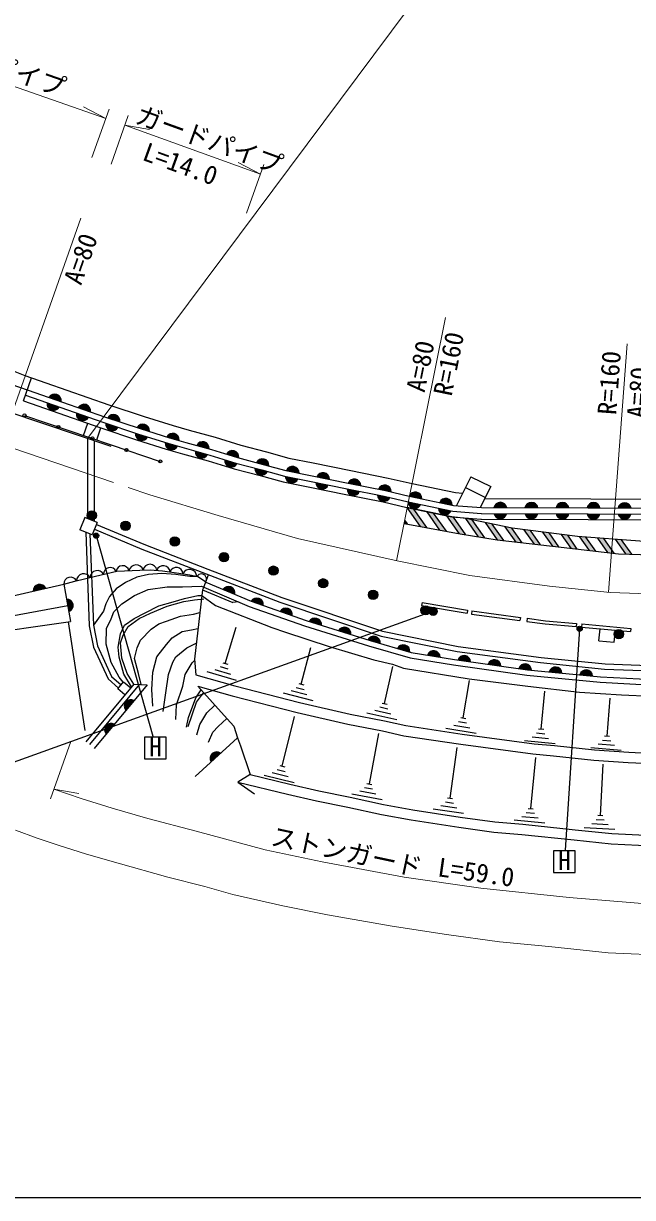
# Model space of a CAD drawing. Units: millimetres at full size, sheet at 1:1000; details may follow other scales. Extents: x 40000 to 680000, y 20000 to 380000.
# Drawn here: x 196584 to 256036, y 205000 to 319569 of the extents above; entities that cross this region are included whole.
import ezdxf
from ezdxf.enums import TextEntityAlignment as Align

# ---------------------------------------------------------------- set-up
doc = ezdxf.new("R2010")
doc.units = ezdxf.units.MM
doc.header["$LTSCALE"] = 1000
doc.linetypes.add('CHAIN', pattern=[18.5, 12, -1.5, 3.5, -1.5])
for name, color, linetype, lineweight in [('M-BGD', 7, 'Continuous', 25), ('M-BGD-EXST', 7, 'Continuous', 25), ('M-BMK', 2, 'CHAIN', 13), ('M-STR-HTXT', 7, 'Continuous', 13), ('M-STR-STRC', 7, 'Continuous', 25), ('M-TTL-BAND', 7, 'Continuous', 25)]:
    doc.layers.add(name, color=color, linetype=linetype, lineweight=lineweight)
doc.styles.add('ＭＳ ゴシック', font='')
doc.styles.get('ＭＳ ゴシック').set_extended_font_data('MS Gothic')

msp = doc.modelspace()

# ---------------------------------------------------------------- hatches: boundary and pattern name
at = {"layer": 'M-BGD'}
for points in [[(199075, 283079), (200257, 282666, 0.84072)], [(198891, 282550), (200072, 282138, -0.84072)], [(201939, 282080), (203121, 281669, 0.84072)], [(201754, 281551), (202935, 281137, -0.84072)], [(204804, 281086), (205993, 280693, 0.84072)], [(204629, 280554), (205817, 280161, -0.84072)], [(207513, 279593), (208708, 279220, -0.84072)], [(207684, 280134), (208877, 279754, 0.84072)], [(210575, 279218), (211778, 278869, 0.84072)], [(210419, 278663), (211625, 278330, -0.84072)], [(213493, 278390), (214700, 278056, 0.84072)], [(213344, 277851), (214550, 277516, -0.84072)], [(216404, 277537), (217601, 277172, 0.84072)], [(216238, 277002), (217432, 276626, -0.84072)], [(219183, 276180), (220396, 275869, -0.84072)], [(219325, 276722), (220534, 276399, 0.84072)], [(222254, 275932), (223481, 275687, 0.84072)], [(222144, 275383), (223371, 275138, -0.84072)], [(225227, 275335), (226454, 275084, 0.84072)], [(228277, 274710), (229504, 274467, 0.84072)], [(225115, 274786), (226341, 274535, -0.84072)], [(228168, 274161), (229395, 273918, -0.84072)], [(231252, 274121), (232476, 273859, 0.84072)], [(234241, 273446), (235467, 273191, 0.84072)], [(231143, 273571), (232374, 273346, -0.84072)], [(234127, 272898), (235353, 272643, -0.84072)], [(237211, 272828), (238436, 272573, 0.84072)], [(242505, 272321), (243757, 272317, 0.84072)], [(245538, 272312), (246790, 272308, 0.84072)], [(248571, 272302), (249823, 272298, 0.84072)], [(251604, 272293), (252856, 272289, 0.84072)], [(254637, 272283), (255889, 272279, 0.84072)], [(202802, 271569, 0.41421), (203257, 271114, 0.41421), (203712, 271569, 1)], [(237097, 272280), (238322, 272025, -0.84072)], [(242503, 271761), (243755, 271757, -0.84072)], [(245536, 271752), (246788, 271748, -0.84072)], [(248569, 271742), (249821, 271738, -0.84072)], [(251602, 271733), (252854, 271729, -0.84072)], [(254635, 271723), (255887, 271719, -0.84072)], [(206095, 270555, 0.41421), (206550, 270100, 0.41421), (207005, 270555, 1)], [(210898, 269020, 0.41421), (211353, 268565, 0.41421), (211808, 269020, 1)], [(215701, 267486, 0.41421), (216156, 267031, 0.41421), (216611, 267486, 1)], [(220529, 266175, 0.41421), (220984, 265720, 0.41421), (221439, 266175, 1)], [(197538, 264176), (198759, 264453, 0.84072)], [(225382, 264938, 0.41421), (225837, 264483, 0.41421), (226292, 264938, 1)], [(216049, 264342), (217202, 263855, 0.84072)], [(230260, 263824, 0.41421), (230715, 263369, 0.41421), (231170, 263824, 1)], [(200793, 263406), (201013, 262174, 0.84072)], [(218813, 263176), (219995, 262762, 0.84072)], [(221645, 262184), (222828, 261775, 0.84072)], [(235375, 262301, 0.41421), (235830, 261846, 0.41421), (236285, 262301, 1)], [(224480, 261203), (225675, 260830, 0.84072)], [(227344, 260310), (228538, 259937, 0.84072)], [(254246, 259987, 0.41421), (254701, 259532, 0.41421), (255156, 259987, 1)], [(230207, 259416), (231409, 259065, 0.84072)], [(233089, 258582), (234292, 258236, 0.84072)], [(236018, 257932), (237253, 257727, 0.84072)], [(238979, 257449), (240219, 257277, 0.84072)], [(241950, 257037), (243190, 256865, 0.84072)], [(244922, 256625), (246163, 256466, 0.84072)], [(247905, 256303), (249151, 256183, 0.84072)], [(250891, 256017), (252137, 255898, 0.84072)], [(206579, 252538), (207380, 253500, 0.84072)], [(204659, 250233), (205460, 251194, 0.84072)], [(214910, 247508), (215829, 248358, 0.84072)]]:
    msp.add_hatch(color=256, dxfattribs=at).paths.add_polyline_path(points)
at = {"layer": 'M-BGD-EXST'}
for points in [[(203458, 269469, 0.41421), (203797, 269369, 0.41421), (203897, 269708, 1)], [(250655, 260380, 0.41421), (250994, 260280, 0.41421), (251094, 260619, 1)]]:
    msp.add_hatch(color=256, dxfattribs=at).paths.add_polyline_path(points)
at = {"layer": 'M-STR-STRC'}
for points in [[(234689, 272187), (234044, 272321), (235333, 270491), (235967, 270372)], [(236623, 271785), (235978, 271919), (237234, 270136), (237868, 270017)], [(233800, 271105), (233736, 270789), (234065, 270728)], [(238547, 271398), (238402, 271416), (237912, 271518), (239136, 269780), (239227, 269763), (239689, 269688, 0.00542), (239698, 269763)], [(240395, 271118), (239754, 271247), (241003, 269474), (241624, 269372)], [(242323, 270725), (241679, 270857), (242866, 269172), (243465, 269104)], [(244254, 270327), (243610, 270460), (244662, 268967), (245260, 268899)], [(246073, 270089), (245468, 270167), (246457, 268762), (247056, 268694)], [(247889, 269854), (247284, 269933), (248253, 268557), (248851, 268489)], [(249706, 269620), (249100, 269698), (250048, 268353), (250646, 268285)], [(251484, 269439), (250905, 269480), (251842, 268149), (252441, 268081)], [(253222, 269316), (252643, 269357), (253637, 267945), (254235, 267877)], [(254960, 269192), (254381, 269233), (255389, 267802), (255953, 267782)], [(236917, 262422, 1), (236242, 261993, 1)]]:
    msp.add_hatch(color=256, dxfattribs=at).paths.add_polyline_path(points)

# ---------------------------------------------------------------- linework, layer by layer
at = {"layer": 'M-BGD'}
for p, q in [((196586, 282739), (197374, 284996)), ((196681, 281326), (205146, 278455)), ((202447, 279371), (202858, 280551)), ((203737, 278933), (204126, 280109)), ((202833, 279081), (202833, 271254)), ((203483, 278861), (203483, 270989)), ((205146, 278455), (209939, 276830)), ((240265, 275331), (238846, 272524)), ((240265, 275331), (242207, 274379)), ((239730, 274272), (241671, 273320)), ((242207, 274379), (241173, 272335)), ((202568, 271362), (202077, 270158)), ((203772, 270871), (202568, 271362)), ((203772, 270871), (203281, 269667)), ((203281, 269667), (202077, 270158)), ((214182, 264556), (214641, 265758)), ((214073, 264297), (217005, 263059)), ((190744, 260908), (200904, 262782)), ((217557, 263130), (217005, 263059)), ((235492, 263062), (235442, 262766)), ((235442, 262766), (239884, 262016)), ((235492, 263062), (239934, 262311)), ((239934, 262311), (239884, 262016)), ((240354, 262236), (240315, 261939)), ((240315, 261939), (245047, 261312)), ((240354, 262236), (245087, 261609)), ((245087, 261609), (245047, 261312)), ((245764, 261520), (245725, 261222)), ((202609, 250581), (200978, 261192)), ((216278, 257120), (217330, 260668)), ((250572, 261014), (250545, 260715)), ((251084, 260968), (251057, 260669)), ((251057, 260669), (255841, 260241)), ((251084, 260968), (255868, 260540)), ((252762, 259312), (252869, 260507)), ((254256, 259178), (254363, 260373)), ((255868, 260540), (255841, 260241)), ((252762, 259312), (254256, 259178)), ((223694, 255086), (224621, 258668)), ((215775, 256831), (216542, 256604)), ((216038, 257191), (216517, 257049)), ((231837, 253193), (232642, 256804)), ((214481, 256339), (217357, 255486)), ((215272, 256542), (216806, 256087)), ((207352, 255107), (202667, 249482)), ((207916, 255080), (203013, 249194)), ((208667, 255045), (203474, 248810)), ((207352, 255107), (208667, 255045)), ((222709, 254473), (224258, 254073)), ((223201, 254780), (223976, 254579)), ((223452, 255149), (223936, 255024)), ((239511, 251798), (240115, 255448)), ((247114, 250716), (247468, 254399)), ((221926, 254242), (224830, 253491)), ((231593, 253247), (232081, 253139)), ((253548, 250033), (253848, 253721)), ((230099, 252289), (233027, 251637)), ((230874, 252547), (232435, 252199)), ((231355, 252870), (232136, 252696)), ((221838, 247086), (223029, 251942)), ((238584, 251100), (240163, 250839)), ((239047, 251449), (239837, 251318)), ((239264, 251839), (239757, 251757)), ((217470, 249873), (213352, 246069)), ((230353, 245362), (231264, 250279)), ((237825, 250800), (240785, 250310)), ((246237, 249956), (247830, 249803)), ((246675, 250336), (247472, 250259)), ((246865, 250740), (247363, 250692)), ((253299, 250054), (253797, 250013)), ((238225, 243970), (238914, 248922)), ((245500, 249605), (248486, 249318)), ((251950, 248899), (254941, 248656)), ((252682, 249261), (254277, 249131)), ((253115, 249647), (253912, 249582)), ((246105, 242952), (246605, 247926)), ((220861, 246461), (222415, 246080)), ((221350, 246774), (222127, 246583)), ((221596, 247146), (222081, 247027)), ((252894, 242288), (253166, 247281)), ((220082, 246220), (222995, 245505)), ((230107, 245408), (230598, 245317)), ((228648, 244397), (231598, 243850)), ((229413, 244682), (230986, 244391)), ((229883, 245022), (230669, 244876)), ((236566, 242929), (239537, 242515)), ((237317, 243248), (238902, 243028)), ((237771, 243609), (238564, 243499)), ((237978, 244004), (238473, 243936)), ((245856, 242977), (246353, 242926)), ((244486, 241848), (247471, 241548)), ((245224, 242196), (246816, 242036)), ((245665, 242574), (246460, 242494)), ((252471, 241891), (253270, 241847)), ((252644, 242302), (253143, 242275)), ((251327, 241112), (254323, 240949)), ((252049, 241493), (253647, 241406))]:
    msp.add_line(p, q, dxfattribs=at)
for points in [[(132508, 305973), (196302, 284046), (204508, 281183), (207972, 280039), (210834, 279136), (212431, 278685), (214931, 277992), (217462, 277209), (219992, 276547), (222191, 275945), (224601, 275463), (228277, 274710), (231922, 273988), (234241, 273446), (238565, 272547), (241298, 272325), (293326, 272161), (323907, 272161)], [(195578, 285669), (196711, 285227), (204910, 282367), (208356, 281229), (211192, 280334), (212768, 279888), (215283, 279192), (217805, 278412), (220315, 277754), (222479, 277162), (224849, 276688), (228523, 275936), (232185, 275210), (234511, 274667), (238743, 273786), (239455, 273729)], [(196777, 283287), (204328, 280653), (207800, 279506), (210674, 278600), (212280, 278145), (214774, 277455), (217308, 276671), (219847, 276006), (222062, 275400), (224490, 274914), (228166, 274161), (231803, 273440), (234121, 272899), (238485, 271991), (241264, 271766)], [(196586, 282739), (204141, 280104), (207622, 278955), (210507, 278044), (212123, 277587), (214610, 276898), (217149, 276113), (219697, 275446), (221929, 274835), (224375, 274346), (228051, 273593), (231681, 272873), (233996, 272333), (238402, 271416), (241239, 271186)], [(241623, 273224), (293328, 273061), (321089, 273061)], [(241264, 271766), (241296, 271765), (293325, 271601), (293348, 271601)], [(203699, 270691), (208339, 268747), (214585, 266314), (221791, 263562), (231614, 260271), (239005, 258783), (247107, 257711), (253351, 257065), (263469, 256698), (268790, 256580), (293981, 257424), (322228, 258833)], [(241239, 271187), (241287, 271185), (293322, 271021), (293344, 271021), (293348, 271021), (323907, 271021)], [(202659, 269921), (203011, 260804), (203418, 258716), (204851, 255601), (205848, 254707)], [(203065, 269755), (203409, 260850), (203801, 258840), (205180, 255844), (206104, 255015)], [(203510, 270228), (208151, 268284), (214405, 265848), (221623, 263091), (231485, 259787), (238923, 258290), (247049, 257214), (253316, 256566), (263454, 256199), (268793, 256080), (294002, 256925), (322254, 258334)], [(200533, 264855), (201594, 265148), (203619, 265642), (205692, 266113), (207953, 266207), (208942, 266254), (210143, 266160), (211532, 265971), (212822, 265752), (213575, 265592)], [(214389, 265044), (213575, 265592), (212812, 265592), (211457, 265788), (210103, 265911), (208774, 265813), (207665, 265542), (206533, 265026), (205622, 264410), (204982, 263647), (204612, 262934), (204391, 262220), (203409, 260850)], [(190104, 262490), (200533, 264855), (201184, 261221)], [(206321, 255275), (205932, 255783), (205139, 257215), (204654, 258995), (204674, 260524), (205139, 261472), (205390, 262169), (206184, 262924), (207423, 263736), (208740, 264336), (210599, 264607), (212109, 264607), (213930, 264665), (214182, 264556)], [(214389, 265044), (218803, 263179), (224185, 261295), (230419, 259350), (234432, 258195), (238653, 257494), (245785, 256505), (252918, 255823), (259257, 255470), (272046, 255381)], [(207120, 254829), (206378, 256073), (205913, 257718), (205836, 258705), (206068, 260001), (206455, 260853), (207385, 261511), (208450, 262072), (209805, 262730), (211180, 263136), (212303, 263465), (213620, 263736), (213989, 263764)], [(213989, 263764), (213274, 257538), (213396, 256007), (217201, 254931), (223530, 253312), (228469, 252181), (231839, 251512), (233897, 251049), (239402, 250227), (246425, 249275), (248406, 249095), (252332, 248678), (255676, 248446), (260050, 248241), (270906, 248138)], [(214182, 264556), (214073, 264297), (213989, 263764)], [(213989, 263764), (215339, 262772), (220825, 260631), (222162, 260159), (226428, 258783), (230793, 257486), (232602, 257034), (233664, 256661), (240106, 255616), (245826, 254898), (250853, 254329), (254946, 254047), (257848, 253935), (261064, 253755), (264800, 253647), (272105, 253625)], [(214182, 264556), (218612, 262685), (224018, 260792), (230266, 258842), (234315, 257678), (238574, 256970), (245724, 255979), (252878, 255295), (259241, 254940), (272064, 254851)], [(207352, 255107), (206707, 256131), (206184, 257640), (206068, 259131), (206320, 259866), (206804, 260717), (207888, 261492), (208992, 262033), (210618, 262711), (212245, 263175), (213291, 263330), (214181, 263427)], [(192434, 253774), (191594, 259850), (201184, 261221)], [(208077, 255073), (207828, 256126), (207422, 257616), (207673, 258642), (208022, 259397), (209048, 260461), (209786, 260969), (210541, 261259), (211916, 261743), (213174, 261917), (213796, 262090)], [(245725, 261222), (247496, 260988), (250545, 260715)], [(245764, 261520), (247529, 261286), (250572, 261014)], [(209216, 252950), (209108, 254587), (209216, 256277), (209592, 257779), (210531, 258960), (211095, 259604), (212088, 260221), (212974, 260409), (213616, 260522)], [(210236, 252441), (210477, 254265), (210746, 256036), (211149, 257243), (211471, 257753), (212544, 258638), (213451, 259082)], [(211471, 251636), (211524, 253085), (212142, 254909), (212356, 256036), (213054, 257189), (213285, 257402)], [(206478, 254058), (205787, 254634), (206363, 255325), (207054, 254749)], [(212502, 250913), (212690, 251851), (213394, 253750), (213941, 254537)], [(213610, 254907), (216941, 253966), (223294, 252340), (228260, 251203), (231632, 250534), (233713, 250066), (239261, 249237), (246313, 248281), (248308, 248100), (252245, 247682), (255618, 247448), (260021, 247241), (272091, 247215)], [(213610, 254907), (216468, 251710), (217125, 251006), (217470, 249873), (217758, 249084), (218697, 246270), (217500, 245519), (219143, 244394)], [(212667, 250960), (213464, 253351), (213957, 253985), (214196, 254251)], [(213511, 250162), (213793, 251171), (214473, 252296), (215274, 253045)], [(214638, 249435), (215083, 250420), (215576, 250960), (216426, 251757)], [(217500, 245519), (222370, 244365), (225203, 243714), (228253, 243093), (231529, 242388), (234432, 241847), (239073, 241140), (242488, 240656), (245239, 240430), (250327, 239896), (253936, 239519), (257952, 239314), (261086, 239246), (265254, 239177), (270009, 239182)], [(218697, 246270), (222598, 245339), (225415, 244691), (228458, 244072), (231725, 243368), (234599, 242833), (239219, 242129), (242599, 241651), (245332, 241425), (250431, 240891), (254013, 240516), (257988, 240313), (261105, 240246), (265265, 240177), (268937, 240159)]]:
    msp.add_lwpolyline(points, dxfattribs=at)
for centre, radius in [((196681, 281326), 150), ((199996, 280202), 150), ((203310, 279078), 150), ((206625, 277954), 150), ((209939, 276830), 150), ((203257, 271569), 455), ((206550, 270555), 455), ((211353, 269020), 455), ((216156, 267486), 455), ((220984, 266175), 455), ((225837, 264938), 455), ((230715, 263824), 455), ((235830, 262301), 455), ((254701, 259987), 455)]:
    msp.add_circle(centre, radius, dxfattribs=at)
for centre, radius, start, end in [((199630, 282769), 635, 350.6597, 150.87743), ((199517, 282447), 635, 170.6597, 330.87743), ((202494, 281771), 635, 350.75815, 150.97588), ((202381, 281447), 635, 170.56125, 330.77898), ((205364, 280786), 635, 351.61599, 151.83372), ((205257, 280461), 635, 171.61355, 331.83128), ((208143, 279510), 635, 172.56007, 332.7778), ((208247, 279840), 635, 352.19071, 152.40844), ((211146, 278939), 635, 353.7209, 153.93863), ((211051, 278602), 635, 174.47433, 334.69206), ((214067, 278118), 635, 354.41144, 154.62917), ((213976, 277789), 635, 174.41144, 334.62917), ((216971, 277250), 635, 352.97769, 153.19542), ((216868, 276918), 635, 172.42685, 332.64458), ((219817, 276130), 635, 175.50748, 335.72521), ((219902, 276455), 635, 354.93876, 155.15649), ((222846, 275703), 635, 358.58778, 158.80552), ((222779, 275368), 635, 178.58778, 338.80552), ((225819, 275102), 635, 358.31725, 158.53499), ((228869, 274482), 635, 358.67883, 158.89656), ((225750, 274768), 635, 178.31725, 338.53499), ((228803, 274146), 635, 178.67883, 338.89656), ((231841, 273883), 635, 357.82919, 158.04692), ((234832, 273212), 635, 358.14068, 158.35841), ((231778, 273566), 635, 179.52846, 339.7462), ((234762, 272877), 635, 178.14068, 338.35841), ((237801, 272594), 635, 358.14068, 158.35841), ((243131, 272210), 635, 9.71045, 169.92818), ((246164, 272201), 635, 9.71045, 169.92818), ((249197, 272191), 635, 9.71045, 169.92818), ((252230, 272181), 635, 9.71045, 169.92818), ((255263, 272172), 635, 9.71045, 169.92818), ((237732, 272259), 635, 178.14068, 338.35841), ((243130, 271868), 635, 189.71045, 349.92818), ((246163, 271859), 635, 189.71045, 349.92818), ((249196, 271849), 635, 189.71045, 349.92818), ((252229, 271840), 635, 189.71045, 349.92818), ((255262, 271830), 635, 189.71045, 349.92818), ((202472, 265152), 717, 30.22198, 177.20683), ((203791, 265489), 700, 28.26518, 178.06646), ((205039, 265842), 632, 23.56411, 181.92078), ((206257, 266014), 644, 13.26909, 172.73192), ((207577, 266028), 707, 15.84432, 169.07544), ((208926, 266121), 676, 6.93368, 171.46048), ((210234, 265988), 672, 5.90648, 161.35386), ((211510, 265847), 644, 1.64617, 160.87151), ((212801, 265596), 701, 0.89111, 157.41053), ((213942, 265339), 516, 326.55255, 148.65925), ((198173, 264208), 635, 22.67171, 182.88944), ((201179, 264894), 647, 26.90104, 183.45651), ((216583, 263998), 635, 346.99366, 147.21139), ((200796, 262771), 635, 290.05917, 90.2769), ((219368, 262866), 635, 350.59736, 150.81509), ((222201, 261877), 635, 350.79962, 151.01735), ((225045, 260913), 635, 352.56277, 152.7805), ((227909, 260019), 635, 352.56277, 152.7805), ((230778, 259136), 635, 353.6083, 153.82603), ((233660, 258304), 635, 353.84025, 154.05799), ((236617, 257722), 635, 0.46107, 160.67881), ((239584, 257255), 635, 1.9961, 162.21384), ((242555, 256843), 635, 1.9961, 162.21384), ((245529, 256437), 635, 2.57982, 162.79755), ((248517, 256134), 635, 4.42818, 164.64591), ((251504, 255849), 635, 4.42818, 164.64591), ((207063, 252949), 635, 60.10021, 220.31794), ((205143, 250644), 635, 60.10021, 220.31794), ((215444, 247853), 635, 52.62202, 212.83975)]:
    msp.add_arc(centre, radius, start, end, dxfattribs=at)
at = {"layer": 'M-BGD-EXST'}
for p, q in [((203677, 269588), (209217, 250009)), ((250875, 260500), (249471, 238908)), ((210499, 249919), (208399, 249919)), ((208399, 249919), (208399, 247819)), ((210499, 247819), (210499, 249919)), ((208399, 247819), (210499, 247819)), ((250427, 238826), (248327, 238826)), ((248327, 238826), (248327, 236726)), ((250427, 236726), (250427, 238826)), ((248327, 236726), (250427, 236726))]:
    msp.add_line(p, q, dxfattribs=at)
for centre in [(203677, 269588), (250875, 260500)]:
    msp.add_circle(centre, 250, dxfattribs=at)
at = {"layer": 'M-BMK'}
msp.add_lwpolyline([(77150, 318916), (171808, 286307), (194018, 278639), (208919, 273586), (215594, 271549), (223340, 269308), (233073, 267118), (240156, 265692), (247927, 264663), (253838, 264052), (263673, 263696), (268750, 263583), (293689, 264418), (322999, 265880), (356161, 267584), (368733, 268418), (378625, 269195), (388877, 270472), (400889, 271979), (410838, 273629), (427555, 276846), (445846, 281079)], dxfattribs=at)
at = {"layer": 'M-STR-HTXT'}
for p, q in [((178079, 319566), (204608, 310281)), ((204608, 310281), (202443, 311438)), ((204941, 311223), (203263, 306486)), ((206817, 310590), (205139, 305852)), ((206484, 309647), (208900, 309215)), ((206484, 309647), (219713, 304856)), ((219713, 304856), (217548, 306014)), ((220047, 305799), (218369, 301061)), ((194410, 278506), (202190, 300582)), ((237778, 290866), (233000, 267133)), ((255515, 288300), (253692, 264067)), ((201210, 249514), (199227, 243915)), ((199561, 244857), (201979, 244432))]:
    msp.add_line(p, q, dxfattribs=at)
for points in [[(202839, 279079), (235773, 323211), (253966, 323211)], [(199561, 244857), (202205, 243949), (205234, 242993), (208709, 241989), (213428, 240746), (220187, 238945), (225746, 237759), (233742, 236260), (241238, 235199), (249835, 234262), (257781, 233633), (264074, 233436), (271059, 233316), (276442, 233483)], [(195797, 240852), (197927, 240079), (199974, 239370), (202751, 238514), (205821, 237617), (210666, 236260), (214279, 235362), (217036, 234569), (221890, 233471), (226256, 232578), (232568, 231474), (237881, 230659), (243036, 229949), (247876, 229491), (253665, 228880), (259667, 228615)]]:
    msp.add_lwpolyline(points, dxfattribs=at)
at = {"layer": 'M-STR-STRC'}
for p, q in [((235333, 270491), (234044, 272321)), ((235967, 270372), (234689, 272187)), ((237234, 270136), (235978, 271919)), ((237868, 270017), (236623, 271785)), ((234065, 270728), (233800, 271105)), ((239136, 269780), (237912, 271518)), ((239759, 269676), (238547, 271398)), ((241003, 269474), (239754, 271247)), ((241624, 269372), (240395, 271118)), ((242866, 269172), (241679, 270857)), ((243465, 269104), (242323, 270725)), ((244662, 268967), (243610, 270460)), ((245260, 268899), (244254, 270327)), ((246457, 268762), (245468, 270167)), ((247056, 268694), (246073, 270089)), ((248253, 268557), (247284, 269933)), ((248851, 268489), (247889, 269854)), ((250048, 268353), (249100, 269698)), ((250646, 268285), (249706, 269620)), ((251842, 268149), (250905, 269480)), ((252441, 268081), (251484, 269439)), ((253637, 267945), (252643, 269357)), ((254235, 267877), (253222, 269316)), ((255389, 267802), (254381, 269233)), ((255953, 267782), (254960, 269192)), ((236579, 262207), (185252, 243753))]:
    msp.add_line(p, q, dxfattribs=at)
for points in [[(78190, 321995), (132557, 303266), (134114, 302729), (172867, 289379), (195070, 281714), (205098, 278313)], [(321454, 270946), (313919, 270677), (299179, 269883), (288079, 269280), (277461, 268893), (269594, 268720), (263240, 268893), (256743, 269066), (250649, 269498), (244295, 270319), (241156, 270965), (239754, 271247), (238402, 271416), (234044, 272321)], [(233736, 270789), (239227, 269763), (242820, 269177), (249063, 268464), (254670, 267828), (258977, 267675), (264303, 267573), (271085, 267443), (276830, 267539), (284404, 267892), (291144, 268181), (294995, 268373), (304609, 268822), (312311, 269207), (318698, 269527), (322252, 269745)]]:
    msp.add_lwpolyline(points, dxfattribs=at)
msp.add_circle((236579, 262207), 400, dxfattribs=at)
at = {"layer": 'M-TTL-BAND'}
msp.add_line((40000, 205000), (579000, 205000), dxfattribs=at)

# ---------------------------------------------------------------- texts
at = {"layer": 'M-BGD-EXST', "style": 'ＭＳ ゴシック'}
for p in [(208852, 247511), (248779, 236418)]:
    msp.add_text('H', height=1833, dxfattribs=at).set_placement(p, align=Align.BOTTOM_LEFT)
at = {"layer": 'M-STR-HTXT', "style": 'ＭＳ ゴシック'}
for s, rotation, p in [('ガードパイプ', 340.709, (185958, 316808)), ('ガードパイプ', 340.093, (207182, 309394)), ('L=14.0', 340.093, (207889, 305766)), ('A=80', 70.586, (202726, 293768)), ('R=160', 78.617, (238912, 283015)), ('A=80', 78.617, (236273, 283392)), ('R=160', 85.698, (254987, 281284)), ('A=80', 85.698, (257861, 280954)), ('ストンガード', 347.956, (220502, 238878)), ('L=59.0', 351.942, (236864, 235818))]:
    msp.add_text(s, height=1833, rotation=rotation, dxfattribs=at).set_placement(p, align=Align.BOTTOM_LEFT)

doc.saveas('drawing.dxf')
